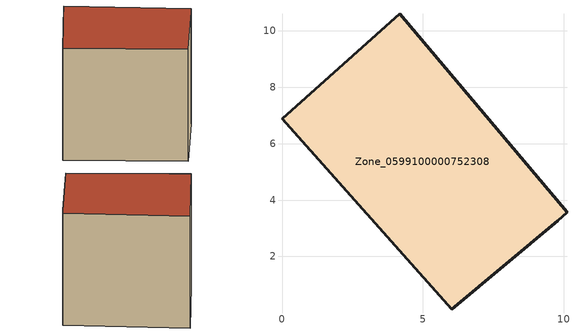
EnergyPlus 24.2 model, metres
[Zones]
Zone_0599100000752308
 floor ground (C_G): 6.03,0.12 0,6.89 4.17,10.61 10.12,3.56 9.79,3.27 z0
 wall outside (C_F): 10.12,3.56 4.17,10.61 0,6.89 6.03,0.12 9.79,3.27 10.12,3.56 z0:9.64
 roof outside (C_R): 4.17,10.61 0,6.89 6.03,0.12 9.79,3.27 10.12,3.56 z9.64
[BUILDING]
Pand.0599100000752308: North Axis=0; Terrain=City; Loads Convergence Tolerance Value=0.04; Temperature Convergence Tolerance Value=0.4; Solar Distribution=FullExterior; Maximum Number of Warmup Days=25; Minimum Number of Warmup Days=1
[Site:Location]
Rotterdam.The.Hague.AP_ZH_NLD Design_Conditions: Latitude=51.96; Longitude=4.45; Time Zone=1; Elevation=-4.5
[SITE:GROUNDTEMPERATURE:BUILDINGSURFACE]
18, 18, 18, 18, 18, 18, 18, 18, 18, 18, 18, 18
[MATERIAL] Thermal Absorptance=0.9; Solar Absorptance=0.7; Visible Absorptance=0.7
Name | Roughness | Thickness | Conductivity | Density | Specific Heat
G.TI.2006-2014 | MediumSmooth | 0.15 | 0.06 | 540 | 1210
F.TI.2006-2014 | Rough | 0.3 | 0.12 | 1920 | 840
R.TI.2006-2014 | MediumRough | 0.2 | 0.08 | 1500 | 1000
[CONSTRUCTION]
C_G: G.TI.2006-2014
C_F: F.TI.2006-2014
C_R: R.TI.2006-2014
[ZONE]
Zone_0599100000752308: Type=1; Multiplier=1; Ceiling Height=Autocalculate; Volume=Autocalculate; Floor Area=autocalculate; Part of Total Floor Area=Yes
[ZONEINFILTRATION:DESIGNFLOWRATE]
Infil_Zone_0599100000752308: Zone or ZoneList or Space or SpaceList=Zone_0599100000752308; Schedule=AlwaysOn; Design Flow Rate Calculation Method=Flow/Area; Flow Rate per Floor Area=0.0015; Constant Term Coefficient=1; Temperature Term Coefficient=0; Velocity Term Coefficient=0; Velocity Squared Term Coefficient=0
[HVACTEMPLATE:ZONE:IDEALLOADSAIRSYSTEM]
Zone_0599100000752308: Maximum Heating Supply Air Temperature=50; Minimum Cooling Supply Air Temperature=13; Maximum Heating Supply Air Humidity Ratio=0.0156; Minimum Cooling Supply Air Humidity Ratio=0.0077; Heating Limit=NoLimit; Cooling Limit=NoLimit; Dehumidification Control Type=ConstantSensibleHeatRatio; Cooling Sensible Heat Ratio=0.7; Dehumidification Setpoint=60; Humidification Control Type=None; Humidification Setpoint=30; Outdoor Air Method=None; Outdoor Air Flow Rate per Person=0.00944; Outdoor Air Flow Rate per Zone Floor Area=0; Outdoor Air Flow Rate per Zone=0; Demand Controlled Ventilation Type=None; Outdoor Air Economizer Type=NoEconomizer; Heat Recovery Type=None; Sensible Heat Recovery Effectiveness=0.7; Latent Heat Recovery Effectiveness=0.65
[ZONECONTROL:THERMOSTAT]
ThermostatControl_Zone_0599100000752308: Zone or ZoneList=Zone_0599100000752308; Control Type Schedule=DualSetpointControlType; Control 1=Thermostat_Zone_0599100000752308; Temperature Difference Between Cutout And Setpoint=0
[THERMOSTATSETPOINT:DUALSETPOINT]
Thermostat_Zone_0599100000752308: Heating Setpoint Temperature Schedule=HeatingSetpoint_Zone_0599100000752308; Cooling Setpoint Temperature Schedule=CoolingSetpoint_Zone_0599100000752308
[SCHEDULE:COMPACT]
HeatingSetpoint_Zone_0599100000752308: Through: 12/31, For: AllDays, Until: 24:00, 21
CoolingSetpoint_Zone_0599100000752308: Through: 12/31, For: AllDays, Until: 24:00, 24
DualSetpointControlType: Through: 12/31, For: AllDays, Until: 24:00, 4
AlwaysOn: Through: 12/31, For: AllDays, Until: 24:00, 1
